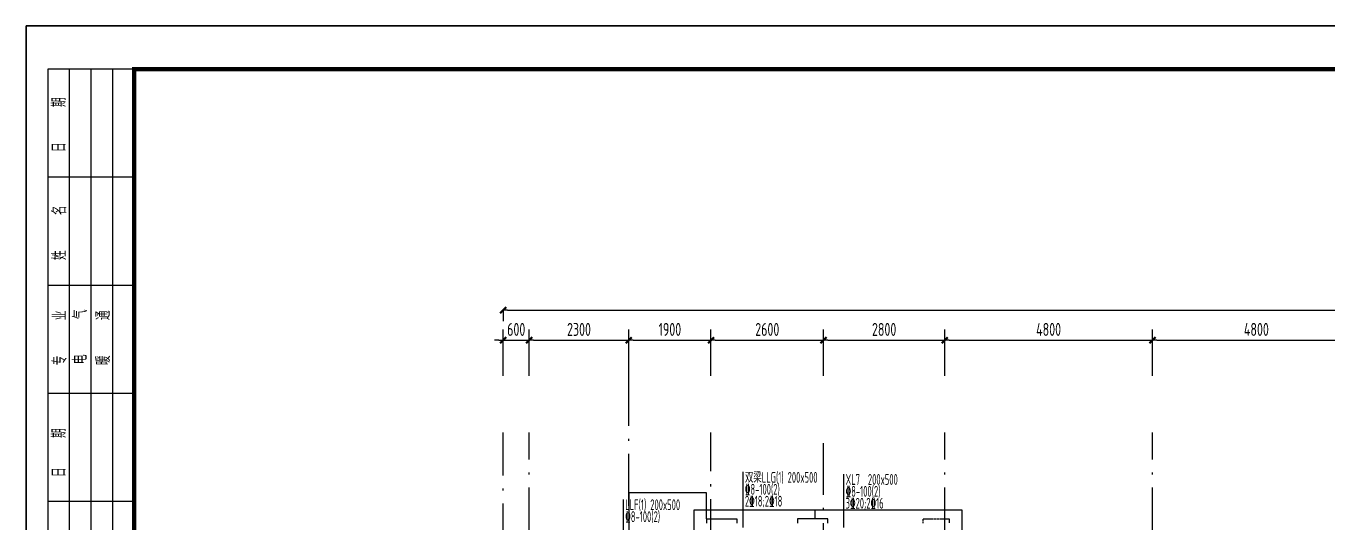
# Model space of a CAD drawing. Extents: x 580289 to 1106878, y -144605 to 78052.
# Drawn here: x 750187 to 780266, y -13871 to -2377 of the extents above; entities that cross this region are included whole.
import ezdxf
from ezdxf.enums import TextEntityAlignment as Align

# ---------------------------------------------------------------- set-up
doc = ezdxf.new("R2010")
doc.units = 0
doc.header["$LTSCALE"] = 100
doc.linetypes.add('2', pattern=[18.5, 12, -3, 0.5, -3])
doc.linetypes.add('DASH', pattern=[0.35, 0.25, -0.1])
doc.layers.get('0').update_dxf_attribs({"linetype": 'CONTINUOUS'})
doc.layers.get('Defpoints').update_dxf_attribs({"linetype": 'CONTINUOUS'})
for name, color, linetype in [('DIM', 3, 'CONTINUOUS'), ('T图框', 7, 'CONTINUOUS'), ('WINDOW', 4, 'CONTINUOUS'), ('xj', 6, 'CONTINUOUS'), ('图框', 254, 'CONTINUOUS'), ('水平标注', 2, 'CONTINUOUS'), ('网格', 253, '2')]:
    doc.layers.add(name, color=color, linetype=linetype)
doc.layers.add('建筑看线', color=75, linetype='CONTINUOUS', lineweight=15)
doc.styles.add('DX', font='tssdeng.shx', dxfattribs={"width": 0.7, "bigfont": 'tssdchn.shx'})
doc.styles.get("Standard").update_dxf_attribs({"font": 'tssdeng.shx', "width": 0.7, "bigfont": 'tssdchn.shx'})
doc.styles.add('TSSD_Dimension', font='Tssdeng.shx', dxfattribs={"width": 0.7, "bigfont": 'tssdchn.shx'})
doc.dimstyles.new('TSSD_100_100$0', dxfattribs={"dimtxt": 300, "dimasz": 100, "dimexe": 250, "dimexo": 250, "dimgap": 100, "dimtad": 1, "dimdec": 0, "dimzin": 0, "dimdsep": 46, "dimtxsty": 'TSSD_Dimension', "dimblk": '_TSDBK', "dimblk1": '_TSDBK', "dimblk2": '_TSDBK', "dimsah": 1, "dimcen": 0, "dimclrt": 7, "dimadec": 0, "dimazin": 0, "dimtfac": 1, "dimtdec": 0, "dimtix": 1, "dimtmove": 2, "dimatfit": 3, "dimldrblk": '_TSDBK', "dimfxl": 1, "dimtolj": 1, "dimtzin": 0, "dimarcsym": 0})

# ---------------------------------------------------------------- blocks, each defined once
blk = doc.blocks.new('A$C72C84CBD')
at = {"layer": '图框', "color": 0}
for p, q in [((2500, 58400), (500, 58400)), ((500, 58400), (500, 43400)), ((1000, 58400), (1000, 43400)), ((1500, 58400), (1500, 43400)), ((2000, 58400), (2000, 43400)), ((2500, 55900), (500, 55900)), ((2500, 53400), (500, 53400)), ((2500, 50900), (500, 50900)), ((2500, 48400), (500, 48400))]:
    blk.add_line(p, q, dxfattribs=at)
for points in [[(0, 0), (0, 59400), (84100, 59400), (84100, 0)], [(0, 0), (84100, 0), (84100, 59400), (0, 59400)]]:
    blk.add_lwpolyline(points, close=True, dxfattribs=at)
at = {"layer": '图框', "color": 0, "const_width": 100}
blk.add_lwpolyline([(2500, 1000), (83100, 1000), (83100, 58400), (2500, 58400)], close=True, dxfattribs=at)
at = {"layer": '图框', "color": 0, "style": 'DX', "width": 0.7}
for s, p in [('日      期', (747, 57116, 2200)), ('姓      名 ', (752, 54687)), ('专      业', (762, 52186)), ('电      气', (1232, 52213, 2200)), ('暖      通', (1766, 52190, 2200)), ('日     期', (747, 49531, 2200))]:
    blk.add_text(s, height=320, rotation=90, dxfattribs=at).set_placement(p, align=Align.MIDDLE)
blk = doc.blocks.new('图框')
at = {"layer": 'T图框', "color": 4}
blk.add_blockref('A$C72C84CBD', (602717, 102744), dxfattribs=at)
blk = doc.blocks.new('_TSDBK')
blk.add_line((-1, 0), (0, 0))
at = {"const_width": 0.5}
blk.add_lwpolyline([(-0.7, -0.7), (0.7, 0.7)], dxfattribs=at)
blk = doc.blocks.new('*D1388')
at = {"layer": 'Defpoints', "color": 0}
for p in [(761812, -9644), (761212, -10719), (761812, -10719)]:
    blk.add_point(p, dxfattribs=at)
at = {"layer": 'DIM', "color": 0, "lineweight": -2}
for p, q in [((761212, -10469), (761212, -9394)), ((761812, -10469), (761812, -9394)), ((761112, -9644), (761012, -9644)), ((761212, -9644), (761812, -9644)), ((761912, -9644), (762012, -9644))]:
    blk.add_line(p, q, dxfattribs=at)
at = {"layer": 'DIM', "color": 0, "lineweight": -2, "xscale": 100, "yscale": 100, "zscale": 100}
blk.add_blockref('_TSDBK', (761212, -9644), dxfattribs=at)
at = {"layer": 'DIM', "color": 0, "lineweight": -2, "xscale": 100, "yscale": 100, "zscale": 100, "rotation": 180}
blk.add_blockref('_TSDBK', (761812, -9644), dxfattribs=at)
at = {"layer": 'DIM', "color": 7, "insert": (761512, -9394), "char_height": 300, "attachment_point": 5, "style": 'TSSD_Dimension'}
blk.add_mtext('\\A1;600', dxfattribs=at)
blk = doc.blocks.new('*D1389')
at = {"layer": 'Defpoints', "color": 0}
for p in [(764112, -9644), (761812, -10719), (764112, -10719)]:
    blk.add_point(p, dxfattribs=at)
at = {"layer": 'DIM', "color": 0, "lineweight": -2}
for p, q in [((761812, -10469), (761812, -9394)), ((764112, -10469), (764112, -9394)), ((761912, -9644), (764012, -9644))]:
    blk.add_line(p, q, dxfattribs=at)
at = {"layer": 'DIM', "color": 0, "lineweight": -2, "xscale": 100, "yscale": 100, "zscale": 100, "rotation": 180}
blk.add_blockref('_TSDBK', (761812, -9644), dxfattribs=at)
at = {"layer": 'DIM', "color": 0, "lineweight": -2, "xscale": 100, "yscale": 100, "zscale": 100}
blk.add_blockref('_TSDBK', (764112, -9644), dxfattribs=at)
at = {"layer": 'DIM', "color": 7, "insert": (762962, -9394), "char_height": 300, "attachment_point": 5, "style": 'TSSD_Dimension'}
blk.add_mtext('\\A1;2300', dxfattribs=at)
blk = doc.blocks.new('*D1390')
at = {"layer": 'Defpoints', "color": 0}
for p in [(766012, -9644), (764112, -10719), (766012, -10719)]:
    blk.add_point(p, dxfattribs=at)
at = {"layer": 'DIM', "color": 0, "lineweight": -2}
for p, q in [((764112, -10469), (764112, -9394)), ((766012, -10469), (766012, -9394)), ((764212, -9644), (765912, -9644))]:
    blk.add_line(p, q, dxfattribs=at)
at = {"layer": 'DIM', "color": 0, "lineweight": -2, "xscale": 100, "yscale": 100, "zscale": 100, "rotation": 180}
blk.add_blockref('_TSDBK', (764112, -9644), dxfattribs=at)
at = {"layer": 'DIM', "color": 0, "lineweight": -2, "xscale": 100, "yscale": 100, "zscale": 100}
blk.add_blockref('_TSDBK', (766012, -9644), dxfattribs=at)
at = {"layer": 'DIM', "color": 7, "insert": (765062, -9394), "char_height": 300, "attachment_point": 5, "style": 'TSSD_Dimension'}
blk.add_mtext('\\A1;1900', dxfattribs=at)
blk = doc.blocks.new('*D1391')
at = {"layer": 'Defpoints', "color": 0}
for p in [(768612, -9644), (766012, -10719), (768612, -10719)]:
    blk.add_point(p, dxfattribs=at)
at = {"layer": 'DIM', "color": 0, "lineweight": -2}
for p, q in [((766012, -10469), (766012, -9394)), ((768612, -10469), (768612, -9394)), ((766112, -9644), (768512, -9644))]:
    blk.add_line(p, q, dxfattribs=at)
at = {"layer": 'DIM', "color": 0, "lineweight": -2, "xscale": 100, "yscale": 100, "zscale": 100, "rotation": 180}
blk.add_blockref('_TSDBK', (766012, -9644), dxfattribs=at)
at = {"layer": 'DIM', "color": 0, "lineweight": -2, "xscale": 100, "yscale": 100, "zscale": 100}
blk.add_blockref('_TSDBK', (768612, -9644), dxfattribs=at)
at = {"layer": 'DIM', "color": 7, "insert": (767312, -9394), "char_height": 300, "attachment_point": 5, "style": 'TSSD_Dimension'}
blk.add_mtext('\\A1;2600', dxfattribs=at)
blk = doc.blocks.new('*D1392')
at = {"layer": 'Defpoints', "color": 0}
for p in [(771412, -9644), (768612, -10719), (771412, -10719)]:
    blk.add_point(p, dxfattribs=at)
at = {"layer": 'DIM', "color": 0, "lineweight": -2}
for p, q in [((768612, -10469), (768612, -9394)), ((771412, -10469), (771412, -9394)), ((768712, -9644), (771312, -9644))]:
    blk.add_line(p, q, dxfattribs=at)
at = {"layer": 'DIM', "color": 0, "lineweight": -2, "xscale": 100, "yscale": 100, "zscale": 100, "rotation": 180}
blk.add_blockref('_TSDBK', (768612, -9644), dxfattribs=at)
at = {"layer": 'DIM', "color": 0, "lineweight": -2, "xscale": 100, "yscale": 100, "zscale": 100}
blk.add_blockref('_TSDBK', (771412, -9644), dxfattribs=at)
at = {"layer": 'DIM', "color": 7, "insert": (770012, -9394), "char_height": 300, "attachment_point": 5, "style": 'TSSD_Dimension'}
blk.add_mtext('\\A1;2800', dxfattribs=at)
blk = doc.blocks.new('*D1393')
at = {"layer": 'Defpoints', "color": 0}
for p in [(776212, -9644), (771412, -10719), (776212, -10719)]:
    blk.add_point(p, dxfattribs=at)
at = {"layer": 'DIM', "color": 0, "lineweight": -2}
for p, q in [((771412, -10469), (771412, -9394)), ((776212, -10469), (776212, -9394)), ((771512, -9644), (776112, -9644))]:
    blk.add_line(p, q, dxfattribs=at)
at = {"layer": 'DIM', "color": 0, "lineweight": -2, "xscale": 100, "yscale": 100, "zscale": 100, "rotation": 180}
blk.add_blockref('_TSDBK', (771412, -9644), dxfattribs=at)
at = {"layer": 'DIM', "color": 0, "lineweight": -2, "xscale": 100, "yscale": 100, "zscale": 100}
blk.add_blockref('_TSDBK', (776212, -9644), dxfattribs=at)
at = {"layer": 'DIM', "color": 7, "insert": (773812, -9394), "char_height": 300, "attachment_point": 5, "style": 'TSSD_Dimension'}
blk.add_mtext('\\A1;4800', dxfattribs=at)
blk = doc.blocks.new('*D1394')
at = {"layer": 'Defpoints', "color": 0}
for p in [(781012, -9644), (776212, -10719), (781012, -10719)]:
    blk.add_point(p, dxfattribs=at)
at = {"layer": 'DIM', "color": 0, "lineweight": -2}
for p, q in [((776212, -10469), (776212, -9394)), ((781012, -10469), (781012, -9394)), ((776312, -9644), (780912, -9644))]:
    blk.add_line(p, q, dxfattribs=at)
at = {"layer": 'DIM', "color": 0, "lineweight": -2, "xscale": 100, "yscale": 100, "zscale": 100, "rotation": 180}
blk.add_blockref('_TSDBK', (776212, -9644), dxfattribs=at)
at = {"layer": 'DIM', "color": 0, "lineweight": -2, "xscale": 100, "yscale": 100, "zscale": 100}
blk.add_blockref('_TSDBK', (781012, -9644), dxfattribs=at)
at = {"layer": 'DIM', "color": 7, "insert": (778612, -9394), "char_height": 300, "attachment_point": 5, "style": 'TSSD_Dimension'}
blk.add_mtext('\\A1;4800', dxfattribs=at)
blk = doc.blocks.new('*D1407')
at = {"layer": 'Defpoints', "color": 0}
for p in [(761212, -8703), (810412, -8703), (810412, -8950)]:
    blk.add_point(p, dxfattribs=at)
at = {"layer": 'DIM', "color": 0, "lineweight": -2}
for p, q in [((761212, -8953), (761212, -9200)), ((761312, -8950), (810312, -8950)), ((810412, -8953), (810412, -9200))]:
    blk.add_line(p, q, dxfattribs=at)
at = {"layer": 'DIM', "color": 0, "lineweight": -2, "xscale": 100, "yscale": 100, "zscale": 100, "rotation": 180}
blk.add_blockref('_TSDBK', (761212, -8950), dxfattribs=at)
at = {"layer": 'DIM', "color": 0, "lineweight": -2, "xscale": 100, "yscale": 100, "zscale": 100}
blk.add_blockref('_TSDBK', (810412, -8950), dxfattribs=at)
at = {"layer": 'DIM', "color": 7, "insert": (785812, -8700), "char_height": 300, "attachment_point": 5, "style": 'TSSD_Dimension'}
blk.add_mtext('\\A1;49200', dxfattribs=at)

msp = doc.modelspace()

# ---------------------------------------------------------------- linework, layer by layer
at = {"layer": 'WINDOW'}
msp.add_lwpolyline([(765911.8, -13774), (765911.8, -13175.3), (764111.9, -13175.3), (764111.9, -14574)], dxfattribs=at)
at = {"layer": 'xj'}
for p, q in [((768411.9, -13574), (765611.8, -13574)), ((765611.8, -13574), (765611.8, -14374))]:
    msp.add_line(p, q, dxfattribs=at)
for points in [[(765911.8, -13774), (765911.8, -13175.3), (764111.9, -13175.3), (764111.9, -14574)], [(765911.9, -13874), (765911.9, -13774), (766611.9, -13774), (766611.9, -13874)], [(768711.9, -13874), (768711.9, -13774), (768011.9, -13774), (768011.9, -13874)], [(771511.9, -16174), (771811.9, -16174), (771811.9, -13574), (768411.9, -13574), (768411.9, -13774)]]:
    msp.add_lwpolyline(points, dxfattribs=at)
at = {"layer": 'xj', "linetype": 'DASH'}
msp.add_lwpolyline([(770911.7, -13874), (770911.7, -13774), (771511.7, -13774), (771511.7, -13874)], dxfattribs=at)
at = {"layer": '建筑看线'}
for points in [[(768411.9, -13574), (765611.8, -13574), (765611.8, -14574)], [(771811.9, -16174), (771811.9, -16174), (771811.9, -13574), (768411.9, -13574), (768411.9, -13574)]]:
    msp.add_lwpolyline(points, dxfattribs=at)
at = {"layer": '水平标注'}
for p, q in [((766745.4, -12691.6), (766745.4, -13974)), ((769072.3, -12739.1), (769072.3, -13974)), ((763980.6, -13324.1), (763980.6, -14774))]:
    msp.add_line(p, q, dxfattribs=at)
at = {"layer": '网格'}
for p, q in [((764111.9, -17172.6), (764111.9, -10109.9)), ((761211.9, -34972.6), (761211.9, -11778.2)), ((761811.9, -36450.6), (761811.9, -11778.2)), ((766011.9, -20074), (766011.9, -11778.2)), ((768611.9, -18772.6), (768611.9, -11778.2)), ((771411.9, -36450.6), (771411.9, -11778.2)), ((776211.9, -36450.6), (776211.9, -11776.9))]:
    msp.add_line(p, q, dxfattribs=at)

# ---------------------------------------------------------------- block references
at = {"layer": 'T图框'}
msp.add_blockref('图框', (147470.2, -164520.5), dxfattribs=at)

# ---------------------------------------------------------------- texts
at = {"layer": '水平标注', "width": 0.6}
for s, p in [('双梁LLG(1) 200x500', (766795.4, -12941.6)), ('XL7  200x500', (769122.3, -12989.1)), ('\x848-100(2)', (766795.4, -13216.6)), ('\x848-100(2)', (769122.3, -13264.1)), ('LLF(1) 200x500', (764030.6, -13574.1)), ('2\x8418;2\x8418', (766795.4, -13491.6)), ('3%%13220;2%%13216', (769122.3, -13539.1)), ('\x848-100(2)', (764030.6, -13849.1))]:
    msp.add_text(s, height=250, dxfattribs=at).set_placement(p)

# ---------------------------------------------------------------- dimensions: what is measured, and where the dimension line sits
at = {"layer": 'DIM'}
for base, p1, p2, picture, middle in [((810411.9, -8950.1), (761211.9, -8702.6), (810411.9, -8702.6), '*D1407', (785811.9, -8700.1)), ((761811.9, -9644.1), (761211.9, -10719), (761811.9, -10719), '*D1388', (761511.9, -9394.1)), ((764111.9, -9644.1), (761811.9, -10719), (764111.9, -10719), '*D1389', (762961.9, -9394.1)), ((766011.9, -9644.1), (764111.9, -10719), (766011.9, -10719), '*D1390', (765061.9, -9394.1)), ((768611.9, -9644.1), (766011.9, -10719), (768611.9, -10719), '*D1391', (767311.9, -9394.1)), ((771411.9, -9644.1), (768611.9, -10719), (771411.9, -10719), '*D1392', (770011.9, -9394.1)), ((776211.9, -9644.1), (771411.9, -10719), (776211.9, -10719), '*D1393', (773811.9, -9394.1)), ((781011.9, -9644.1), (776211.9, -10719), (781011.9, -10719), '*D1394', (778611.9, -9394.1))]:
    dim = msp.add_linear_dim(base=base, p1=p1, p2=p2, dimstyle='TSSD_100_100$0', dxfattribs=at)
    dim.commit()
    dim.dimension.update_dxf_attribs({"geometry": picture, "text_midpoint": middle})

doc.saveas('drawing.dxf')
